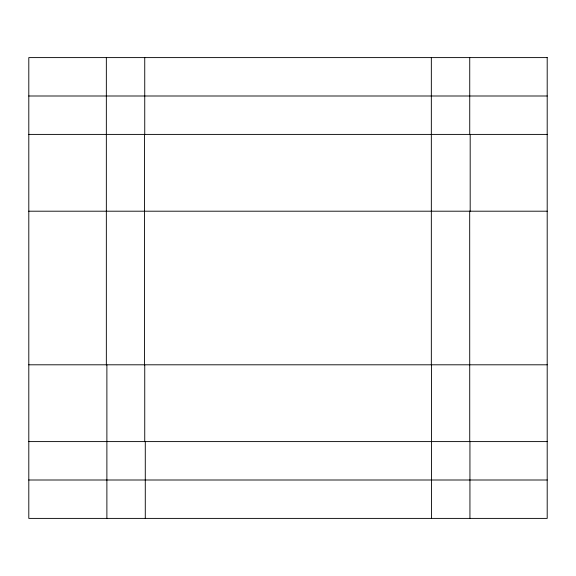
<?xml version="1.0" encoding="UTF-8"?>
<svg xmlns="http://www.w3.org/2000/svg" width="576" height="576" viewBox="0 0 576 576"><rect width="100%" height="100%" fill="white"/><g stroke="black" fill="none" stroke-linecap="round" stroke-linejoin="round"><path stroke-width="0.86" d="M28.8 95.998L547.2 95.998M28.8 134.402L547.2 134.402M28.8 211.198L547.2 211.198M28.8 364.802L547.2 364.802M28.8 441.598L547.2 441.598M28.8 480.002L547.2 480.002M470.182 134.402L470.182 211.198M469.937 441.598L469.937 518.4M469.735 57.6L469.735 134.402M469.692 211.198L469.735 441.598M431.539 364.802L431.539 518.4M431.338 57.6L431.338 364.802M145.282 441.598L145.282 518.4M144.742 57.6L144.742 134.402M144.742 364.802L144.742 441.598M144.554 364.802L144.497 134.402M106.884 364.802L106.884 518.4M106.344 57.6L106.344 364.802M547.2 57.6L28.8 57.6L28.8 518.4L547.2 518.4L547.2 57.6"/></g></svg>
